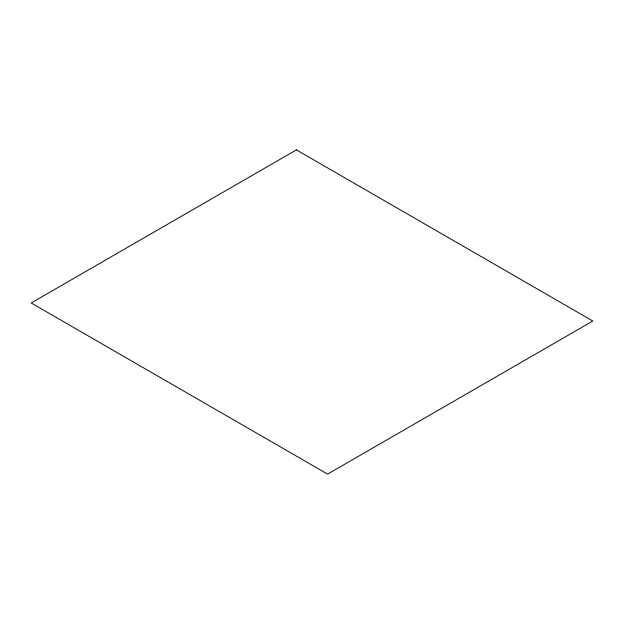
<?xml version="1.0" encoding="UTF-8"?>
<svg xmlns="http://www.w3.org/2000/svg" width="624" height="624" viewBox="0 0 624 624"><rect width="100%" height="100%" fill="white"/><g stroke="black" fill="none" stroke-linecap="round" stroke-linejoin="round"><path stroke-width="0.94" d="M296.4 149.885L31.2 302.991L327.6 474.115L592.8 321.009L296.4 149.885"/></g></svg>
